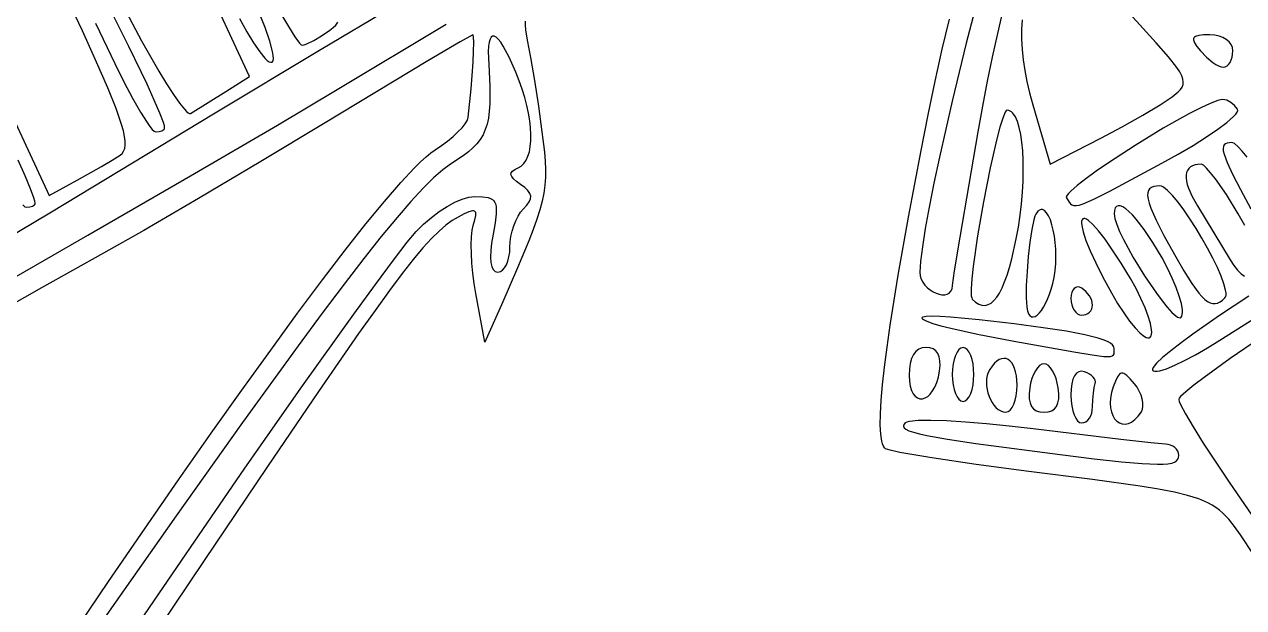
# Model space of a CAD drawing. Header units: millimetres. Extents: x -4.58 to 1.11, y 0.34 to 8.32.
# Drawn here: x -2.756 to -1.5, y 4.154 to 4.755 of the extents above; entities that cross this region are included whole.
import ezdxf

# ---------------------------------------------------------------- set-up
doc = ezdxf.new("R2010")
doc.units = ezdxf.units.MM

msp = doc.modelspace()

# ---------------------------------------------------------------- linework, layer by layer
at = {"flags": 128}
for points in [[(-2.656986, 4.620528), (-2.654918, 4.622281), (-2.653337, 4.6245), (-2.652269, 4.627262), (-2.651736, 4.630648), (-2.651764, 4.634736), (-2.652376, 4.639604), (-2.653595, 4.645333), (-2.655446, 4.652), (-2.66114, 4.668466), (-2.669648, 4.689633), (-2.681163, 4.716133), (-2.695875, 4.748597), (-2.706973, 4.772273), (-2.717765, 4.794362), (-2.727985, 4.814381), (-2.737363, 4.831847), (-2.745632, 4.846277), (-2.752525, 4.857187), (-2.757774, 4.864094)], [(-2.547958, 4.686097), (-2.523694, 4.701583), (-2.573569, 4.809125)], [(-1.770697, 4.793398), (-1.78573, 4.735697), (-1.80024, 4.675892), (-1.81324, 4.618193), (-1.818866, 4.591449), (-1.823746, 4.566809), (-1.827756, 4.5448), (-1.830772, 4.525948), (-1.832673, 4.510779), (-1.833333, 4.499819), (-1.832962, 4.496162), (-1.831912, 4.492694), (-1.83028, 4.489455), (-1.828161, 4.486484), (-1.825652, 4.483822), (-1.822849, 4.481506), (-1.819848, 4.479577), (-1.816745, 4.478075), (-1.813636, 4.477037), (-1.810618, 4.476504), (-1.807787, 4.476516), (-1.805238, 4.47711), (-1.803068, 4.478328), (-1.801372, 4.480208), (-1.800248, 4.482789), (-1.799792, 4.486111)], [(-2.378166, 4.771807), (-2.449991, 4.729273), (-2.56073, 4.662647), (-2.727778, 4.561528), (-2.777635, 4.531896)], [(-2.611111, 4.648361), (-2.611443, 4.650582), (-2.61241, 4.653942), (-2.616085, 4.663754), (-2.621803, 4.677148), (-2.629229, 4.693472), (-2.647875, 4.732307), (-2.669356, 4.775052)], [(-2.654012, 4.773859), (-2.634887, 4.738135), (-2.617191, 4.707114), (-2.609245, 4.694029), (-2.602096, 4.682916), (-2.595889, 4.67404), (-2.590771, 4.667666), (-2.588667, 4.6655), (-2.586889, 4.66406), (-2.585457, 4.663377), (-2.584389, 4.663486), (-2.547958, 4.686097)], [(-1.573681, 4.680486), (-1.567365, 4.685637), (-1.565063, 4.688061), (-1.563387, 4.690504), (-1.562377, 4.69306), (-1.562075, 4.695818), (-1.562522, 4.698871), (-1.563759, 4.702309), (-1.565826, 4.706224), (-1.568766, 4.710707), (-1.577425, 4.721744), (-1.590065, 4.736149), (-1.607014, 4.754653), (-1.629001, 4.779204)], [(-2.534141, 4.761334), (-2.526591, 4.747655), (-2.519556, 4.736049), (-2.513228, 4.726818), (-2.507803, 4.720263), (-2.505489, 4.718084), (-2.503473, 4.716686), (-2.501778, 4.716109), (-2.500431, 4.716389), (-2.499469, 4.717666), (-2.499071, 4.719925), (-2.499221, 4.72313), (-2.499906, 4.727242), (-2.502824, 4.738042), (-2.507712, 4.752028), (-2.514458, 4.768901)], [(-2.491845, 4.766682), (-2.483676, 4.752883), (-2.477025, 4.742475), (-2.47216, 4.73592), (-2.47048, 4.734232), (-2.469347, 4.733681), (-2.467283, 4.734062), (-2.464565, 4.73502), (-2.45763, 4.738405), (-2.449474, 4.743323), (-2.441028, 4.749264)], [(-1.489139, 4.207958), (-1.50311, 4.229327), (-1.509215, 4.237952), (-1.515243, 4.245393), (-1.521577, 4.251795), (-1.524979, 4.254651), (-1.528601, 4.2573), (-1.532492, 4.25976), (-1.536698, 4.26205), (-1.54625, 4.266189), (-1.557641, 4.26986), (-1.571253, 4.273204), (-1.58747, 4.276366), (-1.606674, 4.279488), (-1.655578, 4.286182), (-1.721028, 4.294431), (-1.775275, 4.301643), (-1.8212, 4.308476), (-1.853956, 4.314157), (-1.86388, 4.316325), (-1.868694, 4.317917), (-1.869912, 4.318999), (-1.870975, 4.320645), (-1.871885, 4.322855), (-1.872641, 4.325626), (-1.873694, 4.332847), (-1.874134, 4.342295), (-1.873964, 4.353959), (-1.873185, 4.367828), (-1.871798, 4.383889), (-1.869806, 4.40213), (-1.867208, 4.42254), (-1.864007, 4.445106), (-1.8558, 4.496661), (-1.845197, 4.556699), (-1.832208, 4.625125), (-1.824844, 4.662027), (-1.817572, 4.696734), (-1.810309, 4.729498), (-1.802975, 4.760568)], [(-1.799792, 4.486111), (-1.797652, 4.501183), (-1.791974, 4.536059), (-1.773458, 4.644444), (-1.768683, 4.671005), (-1.763765, 4.696616), (-1.758641, 4.721483), (-1.75325, 4.745812), (-1.74753, 4.76981)], [(-1.728097, 4.759882), (-1.728682, 4.749972), (-1.728708, 4.739808), (-1.728174, 4.729369), (-1.727085, 4.718636), (-1.72544, 4.70759), (-1.723242, 4.696211), (-1.720493, 4.684479), (-1.717194, 4.672375), (-1.699361, 4.611056), (-1.646903, 4.637972), (-1.624897, 4.649654), (-1.603755, 4.661563), (-1.585881, 4.672304), (-1.573681, 4.680486)], [(-2.8, 4.47475), (-2.690286, 4.537852), (-2.584583, 4.599097), (-2.494922, 4.651488), (-2.433333, 4.688028), (-2.32125, 4.755335)], [(-2.239847, 4.758593), (-2.239983, 4.754285), (-2.239601, 4.749635), (-2.237653, 4.738889), (-2.234256, 4.721124), (-2.230273, 4.697396), (-2.226198, 4.670803), (-2.222528, 4.644444), (-2.220062, 4.623549), (-2.219312, 4.614392), (-2.218951, 4.60581), (-2.219027, 4.597587), (-2.219591, 4.589509), (-2.220692, 4.581361), (-2.22238, 4.572929), (-2.224705, 4.563997), (-2.227716, 4.55435), (-2.231462, 4.543775), (-2.235995, 4.532056), (-2.247614, 4.504327), (-2.262972, 4.469444), (-2.281514, 4.427778), (-2.290639, 4.477722), (-2.292342, 4.488169), (-2.293674, 4.498722), (-2.294624, 4.509094), (-2.295182, 4.518995), (-2.295337, 4.528136), (-2.295078, 4.536228), (-2.294395, 4.542983), (-2.293278, 4.548111), (-2.291578, 4.553925), (-2.290714, 4.558271), (-2.290792, 4.561204), (-2.291217, 4.562159), (-2.291917, 4.562783), (-2.292904, 4.563082), (-2.294192, 4.563064), (-2.297723, 4.562105), (-2.302615, 4.559963), (-2.308972, 4.556694), (-2.315109, 4.553031), (-2.321565, 4.548317), (-2.328563, 4.54225), (-2.336327, 4.534529), (-2.345079, 4.524851), (-2.355044, 4.512913), (-2.366445, 4.498413), (-2.379505, 4.481049), (-2.394448, 4.460518), (-2.411497, 4.436518), (-2.452806, 4.376901), (-2.505221, 4.299781), (-2.570528, 4.202736), (-2.743903, 3.944375)], [(-2.682498, 4.756552), (-2.662579, 4.714955), (-2.653006, 4.695997), (-2.644077, 4.679093), (-2.636077, 4.664866), (-2.629296, 4.653934), (-2.626453, 4.649899), (-2.624022, 4.64692), (-2.622039, 4.645076), (-2.620542, 4.644444), (-2.616883, 4.644754), (-2.613884, 4.645595), (-2.611856, 4.646841), (-2.611304, 4.647575), (-2.611111, 4.648361)], [(-2.441028, 4.749264), (-2.437726, 4.751901), (-2.434961, 4.754524), (-2.432776, 4.757288)], [(-2.748014, 4.064125), (-2.669049, 4.180988), (-2.632025, 4.235017), (-2.596731, 4.285987), (-2.563234, 4.33381), (-2.531602, 4.378392), (-2.501901, 4.419643), (-2.4742, 4.457472), (-2.448565, 4.491787), (-2.425065, 4.522498), (-2.403767, 4.549512), (-2.384738, 4.572738), (-2.368047, 4.592086), (-2.353759, 4.607464), (-2.347538, 4.613636), (-2.341943, 4.61878), (-2.336983, 4.622887), (-2.332667, 4.625944), (-2.326071, 4.63036), (-2.319856, 4.634983), (-2.314163, 4.639677), (-2.30913, 4.644306), (-2.304899, 4.648731), (-2.30161, 4.652816), (-2.299402, 4.656423), (-2.298417, 4.659417), (-2.295352, 4.688698), (-2.293385, 4.716149), (-2.292902, 4.727539), (-2.292799, 4.736491), (-2.293112, 4.742346), (-2.293435, 4.743906), (-2.293875, 4.744444), (-2.306939, 4.737211), (-2.340252, 4.717517), (-2.447472, 4.652778), (-2.511926, 4.613893), (-2.576123, 4.575781), (-2.63263, 4.542821), (-2.674014, 4.519389), (-2.737996, 4.483741), (-2.825868, 4.433852)], [(-2.64578, 4.126169), (-2.589079, 4.209719), (-2.528398, 4.297745), (-2.469045, 4.3826), (-2.41633, 4.456636), (-2.394122, 4.487208), (-2.375564, 4.512207), (-2.361321, 4.530679), (-2.352056, 4.541667), (-2.344427, 4.549188), (-2.33644, 4.556081), (-2.328287, 4.562229), (-2.32016, 4.567519), (-2.312252, 4.571834), (-2.304755, 4.575059), (-2.297861, 4.577079), (-2.294701, 4.577601), (-2.291764, 4.577778), (-2.283844, 4.577562), (-2.277841, 4.57669), (-2.275508, 4.575903), (-2.273592, 4.574826), (-2.272074, 4.573418), (-2.270934, 4.571635), (-2.270151, 4.569438), (-2.269704, 4.566782), (-2.26974, 4.55993), (-2.270879, 4.550744), (-2.272958, 4.538889), (-2.274445, 4.529897), (-2.275323, 4.522055), (-2.275593, 4.515378), (-2.275259, 4.509882), (-2.274321, 4.505581), (-2.272781, 4.50249), (-2.271786, 4.501404), (-2.270641, 4.500625), (-2.269346, 4.500157), (-2.267903, 4.5), (-2.265422, 4.500522), (-2.263108, 4.502016), (-2.261011, 4.50438), (-2.259182, 4.507507), (-2.257672, 4.511293), (-2.25653, 4.515633), (-2.255808, 4.520422), (-2.255556, 4.525556), (-2.255274, 4.530971), (-2.254467, 4.536567), (-2.253191, 4.542183), (-2.251503, 4.547656), (-2.24946, 4.552827), (-2.247118, 4.557532), (-2.244534, 4.561611), (-2.241764, 4.564903), (-2.238187, 4.568768), (-2.235706, 4.572202), (-2.234332, 4.57532), (-2.23408, 4.578236), (-2.234962, 4.581067), (-2.23699, 4.583926), (-2.240179, 4.58693), (-2.244542, 4.590194), (-2.248671, 4.593241), (-2.251699, 4.595925), (-2.253634, 4.598298), (-2.254486, 4.600413), (-2.254262, 4.602321), (-2.252971, 4.604073), (-2.250622, 4.605722), (-2.247222, 4.607319), (-2.243972, 4.609147), (-2.241178, 4.611775), (-2.238841, 4.615156), (-2.236958, 4.619243), (-2.235529, 4.623986), (-2.234552, 4.629339), (-2.234026, 4.635255), (-2.233951, 4.641684), (-2.234326, 4.64858), (-2.235148, 4.655894), (-2.236417, 4.66358), (-2.238132, 4.671589), (-2.240292, 4.679873), (-2.242896, 4.688386), (-2.245943, 4.697078), (-2.249431, 4.705903), (-2.256309, 4.721264), (-2.262366, 4.732563), (-2.265064, 4.736682), (-2.267529, 4.739779), (-2.269754, 4.741849), (-2.271727, 4.742891), (-2.273442, 4.742901), (-2.274888, 4.741878), (-2.276057, 4.739819), (-2.27694, 4.736721), (-2.277528, 4.732582), (-2.277812, 4.727398), (-2.277431, 4.713889), (-2.276284, 4.691511), (-2.276127, 4.681952), (-2.276295, 4.673354), (-2.276825, 4.665625), (-2.277752, 4.65867), (-2.279112, 4.652395), (-2.280941, 4.646707), (-2.283275, 4.641511), (-2.28615, 4.636714), (-2.289601, 4.632222), (-2.293665, 4.627942), (-2.298377, 4.623778), (-2.303774, 4.619639), (-2.316764, 4.611056), (-2.324772, 4.605333), (-2.33416, 4.597158), (-2.345051, 4.586367), (-2.357569, 4.572798), (-2.371837, 4.556289), (-2.387977, 4.536679), (-2.406114, 4.513804), (-2.426372, 4.487503), (-2.448872, 4.457615), (-2.473738, 4.423975), (-2.531065, 4.344798), (-2.599337, 4.248673), (-2.679542, 4.134306)], [(-1.511111, 4.727778), (-1.511568, 4.731241), (-1.51289, 4.734419), (-1.514999, 4.737257), (-1.517819, 4.7397), (-1.521275, 4.741694), (-1.525291, 4.743186), (-1.529789, 4.744121), (-1.534694, 4.744444), (-1.541246, 4.744299), (-1.546157, 4.743797), (-1.549487, 4.74284), (-1.550577, 4.742161), (-1.551293, 4.74133), (-1.551643, 4.740336), (-1.551634, 4.739167), (-1.550567, 4.736253), (-1.548152, 4.73249), (-1.544444, 4.727778), (-1.538303, 4.721306), (-1.531809, 4.716007), (-1.528672, 4.713968), (-1.525737, 4.712426), (-1.523102, 4.711451), (-1.520861, 4.711111), (-1.518903, 4.711451), (-1.517076, 4.712426), (-1.51542, 4.713968), (-1.513976, 4.716007), (-1.512782, 4.718476), (-1.511881, 4.721306), (-1.51131, 4.72443), (-1.511111, 4.727778)], [(-2.786875, 4.700958), (-2.730194, 4.578819), (-2.701208, 4.594556), (-2.676259, 4.608677), (-2.665187, 4.615313), (-2.656986, 4.620528)], [(-1.584139, 4.612097), (-1.567348, 4.62143), (-1.55193, 4.630536), (-1.538205, 4.639187), (-1.526491, 4.647156), (-1.517111, 4.654215), (-1.510383, 4.660136), (-1.508114, 4.662599), (-1.506628, 4.664691), (-1.505966, 4.666386), (-1.506167, 4.667653), (-1.509305, 4.671584), (-1.513222, 4.674804), (-1.517421, 4.676979), (-1.51947, 4.677571), (-1.521403, 4.677778), (-1.523643, 4.677513), (-1.526574, 4.676739), (-1.534305, 4.673795), (-1.544188, 4.669202), (-1.555813, 4.663218), (-1.568771, 4.656099), (-1.582656, 4.648102), (-1.611566, 4.630505), (-1.639274, 4.612483), (-1.651656, 4.603955), (-1.662512, 4.596092), (-1.671433, 4.589151), (-1.67801, 4.583389), (-1.680292, 4.581031), (-1.681836, 4.579063), (-1.682588, 4.577519), (-1.6825, 4.576431), (-1.679714, 4.572007), (-1.678343, 4.57037), (-1.676774, 4.569193), (-1.674845, 4.568534), (-1.672397, 4.568452), (-1.66927, 4.569004), (-1.665304, 4.570248), (-1.654212, 4.575047), (-1.637842, 4.583311), (-1.584139, 4.612097)], [(-1.734069, 4.534111), (-1.73188, 4.546286), (-1.730095, 4.558425), (-1.728706, 4.570424), (-1.727706, 4.58218), (-1.727087, 4.59359), (-1.726843, 4.60455), (-1.726966, 4.614956), (-1.72745, 4.624707), (-1.728286, 4.633697), (-1.729467, 4.641824), (-1.730987, 4.648984), (-1.732837, 4.655074), (-1.735011, 4.659991), (-1.737502, 4.663631), (-1.738863, 4.66494), (-1.740301, 4.66589), (-1.741815, 4.66647), (-1.743403, 4.666667), (-1.74437, 4.666131), (-1.74547, 4.664569), (-1.748024, 4.658632), (-1.750964, 4.649392), (-1.754192, 4.637383), (-1.761117, 4.607196), (-1.768007, 4.572352), (-1.774072, 4.53713), (-1.77852, 4.505809), (-1.779891, 4.492949), (-1.780561, 4.482668), (-1.780431, 4.475502), (-1.780035, 4.473255), (-1.779403, 4.471986), (-1.776014, 4.469026), (-1.772692, 4.466987), (-1.76944, 4.465869), (-1.766257, 4.465668), (-1.763146, 4.466383), (-1.760108, 4.468011), (-1.757144, 4.470552), (-1.754257, 4.474002), (-1.751447, 4.47836), (-1.748716, 4.483623), (-1.746065, 4.48979), (-1.743497, 4.496859), (-1.741011, 4.504828), (-1.73861, 4.513694), (-1.734069, 4.534111)], [(-1.496271, 4.618319), (-1.501424, 4.624574), (-1.505901, 4.6293), (-1.509536, 4.63229), (-1.510987, 4.633068), (-1.512167, 4.633333), (-1.514807, 4.633219), (-1.517014, 4.632836), (-1.518769, 4.632123), (-1.520055, 4.631019), (-1.520854, 4.629463), (-1.52115, 4.627395), (-1.520924, 4.624753), (-1.520158, 4.621476), (-1.516939, 4.612774), (-1.511352, 4.600802), (-1.503257, 4.585072), (-1.492514, 4.565097)], [(-2.744444, 4.571069), (-2.744768, 4.573109), (-2.745712, 4.576307), (-2.749299, 4.585853), (-2.754883, 4.599056), (-2.762141, 4.615269)], [(-1.5055, 4.56), (-1.517776, 4.579845), (-1.529061, 4.596097), (-1.533941, 4.602351), (-1.538104, 4.607078), (-1.541393, 4.610068), (-1.542661, 4.610846), (-1.543653, 4.611111), (-1.547051, 4.610929), (-1.550032, 4.610388), (-1.552594, 4.609491), (-1.554738, 4.608247), (-1.556462, 4.606659), (-1.557767, 4.604734), (-1.558651, 4.602477), (-1.559115, 4.599894), (-1.559156, 4.596991), (-1.558776, 4.593772), (-1.557973, 4.590245), (-1.556747, 4.586414), (-1.553022, 4.577864), (-1.547597, 4.568167), (-1.513806, 4.512694), (-1.509892, 4.506693), (-1.506138, 4.501876), (-1.50254, 4.49824), (-1.499094, 4.495783)], [(-1.519181, 4.473403), (-1.518439, 4.474621), (-1.518092, 4.47636), (-1.518119, 4.478581), (-1.518499, 4.48125), (-1.520232, 4.487779), (-1.523121, 4.495656), (-1.526996, 4.504587), (-1.531687, 4.51428), (-1.537025, 4.524442), (-1.542839, 4.534781), (-1.548959, 4.545004), (-1.555216, 4.554817), (-1.561439, 4.56393), (-1.56746, 4.572047), (-1.573107, 4.578878), (-1.578211, 4.584129), (-1.582603, 4.587508), (-1.584478, 4.588404), (-1.586111, 4.588722), (-1.589619, 4.588601), (-1.592581, 4.588117), (-1.594986, 4.587226), (-1.596825, 4.585884), (-1.598088, 4.584043), (-1.598766, 4.581661), (-1.59885, 4.57869), (-1.59833, 4.575087), (-1.597196, 4.570805), (-1.595439, 4.565801), (-1.590017, 4.553441), (-1.581989, 4.537646), (-1.571278, 4.518056), (-1.561602, 4.501231), (-1.553335, 4.488051), (-1.546223, 4.4783), (-1.543022, 4.474642), (-1.540016, 4.47176), (-1.537172, 4.469628), (-1.53446, 4.468217), (-1.531847, 4.467502), (-1.529303, 4.467454), (-1.526796, 4.468047), (-1.524294, 4.469255), (-1.521766, 4.471049), (-1.519181, 4.473403)], [(-2.75701, 4.569287), (-2.755113, 4.567336), (-2.753722, 4.566667), (-2.750116, 4.567013), (-2.747167, 4.567957), (-2.745175, 4.569356), (-2.744633, 4.570182), (-2.744444, 4.571069)], [(-1.695167, 4.4945), (-1.694079, 4.50166), (-1.693447, 4.508936), (-1.693236, 4.516215), (-1.693415, 4.523383), (-1.693951, 4.530328), (-1.69481, 4.536938), (-1.695961, 4.543098), (-1.697372, 4.548698), (-1.699008, 4.553623), (-1.700838, 4.557762), (-1.702829, 4.561), (-1.704948, 4.563227), (-1.707163, 4.564327), (-1.708296, 4.564421), (-1.709441, 4.56419), (-1.711749, 4.562702), (-1.714056, 4.55975), (-1.715094, 4.557425), (-1.71614, 4.553892), (-1.718201, 4.543817), (-1.720117, 4.530758), (-1.721769, 4.51595), (-1.723038, 4.500625), (-1.723804, 4.486018), (-1.723947, 4.473361), (-1.723347, 4.463889), (-1.722574, 4.459971), (-1.721481, 4.457035), (-1.720107, 4.455039), (-1.718493, 4.453937), (-1.71668, 4.453687), (-1.714708, 4.454243), (-1.712618, 4.455563), (-1.71045, 4.457601), (-1.708244, 4.460314), (-1.706042, 4.463657), (-1.703884, 4.467588), (-1.70181, 4.472061), (-1.699861, 4.477033), (-1.698077, 4.482459), (-1.696499, 4.488296), (-1.695167, 4.4945)], [(-1.583986, 4.514736), (-1.593312, 4.530463), (-1.602285, 4.543808), (-1.610629, 4.554522), (-1.61448, 4.558813), (-1.618071, 4.562352), (-1.621368, 4.565109), (-1.624337, 4.56705), (-1.626943, 4.568145), (-1.629152, 4.568363), (-1.63093, 4.567672), (-1.632242, 4.566041), (-1.633055, 4.563439), (-1.633333, 4.559833), (-1.632648, 4.555185), (-1.630702, 4.549066), (-1.627663, 4.541736), (-1.623696, 4.533451), (-1.61897, 4.524469), (-1.613649, 4.515047), (-1.601894, 4.495917), (-1.589763, 4.478119), (-1.583973, 4.470365), (-1.578589, 4.463716), (-1.573778, 4.458431), (-1.569705, 4.454767), (-1.567998, 4.453624), (-1.566539, 4.452982), (-1.565347, 4.452875), (-1.564444, 4.453333), (-1.563625, 4.454569), (-1.563124, 4.456295), (-1.562931, 4.458483), (-1.563037, 4.461099), (-1.564104, 4.467498), (-1.566247, 4.475243), (-1.569385, 4.484087), (-1.573441, 4.493783), (-1.578334, 4.504081), (-1.583986, 4.514736)], [(-1.498607, 4.547778), (-1.5055, 4.56)], [(-1.616597, 4.493333), (-1.626183, 4.509197), (-1.63488, 4.522648), (-1.642642, 4.533722), (-1.649418, 4.542458), (-1.65516, 4.548891), (-1.659819, 4.553061), (-1.661727, 4.554308), (-1.663346, 4.555003), (-1.66467, 4.55515), (-1.665693, 4.554755), (-1.666408, 4.553822), (-1.66681, 4.552355), (-1.666893, 4.550359), (-1.666649, 4.54784), (-1.665162, 4.541247), (-1.662298, 4.532613), (-1.65801, 4.521975), (-1.652249, 4.509372), (-1.644966, 4.49484), (-1.636111, 4.478417), (-1.62978, 4.467579), (-1.623502, 4.457838), (-1.617439, 4.449379), (-1.611757, 4.442391), (-1.606619, 4.437059), (-1.602189, 4.433571), (-1.600291, 4.432577), (-1.598632, 4.432114), (-1.597232, 4.432206), (-1.596111, 4.432875), (-1.595302, 4.434092), (-1.59482, 4.435795), (-1.594656, 4.437954), (-1.594798, 4.440536), (-1.595961, 4.446851), (-1.598224, 4.45449), (-1.601503, 4.463205), (-1.605715, 4.47275), (-1.610774, 4.482875), (-1.616597, 4.493333)], [(-1.655556, 4.466), (-1.655782, 4.468241), (-1.656432, 4.470603), (-1.65746, 4.473015), (-1.658819, 4.475406), (-1.662352, 4.47984), (-1.664435, 4.48174), (-1.666667, 4.483333), (-1.668899, 4.484359), (-1.670981, 4.484633), (-1.672868, 4.484197), (-1.674514, 4.483094), (-1.675873, 4.481367), (-1.676901, 4.47906), (-1.677551, 4.476215), (-1.677778, 4.472875), (-1.677551, 4.469395), (-1.676901, 4.466149), (-1.675873, 4.463208), (-1.674514, 4.460642), (-1.672868, 4.458523), (-1.670981, 4.456922), (-1.668899, 4.455909), (-1.666667, 4.455556), (-1.664435, 4.455769), (-1.662352, 4.456379), (-1.660465, 4.457344), (-1.658819, 4.458622), (-1.65746, 4.460168), (-1.656432, 4.461942), (-1.655782, 4.4639), (-1.655556, 4.466)], [(-1.494704, 4.47497), (-1.524681, 4.455293), (-1.55234, 4.435982), (-1.564437, 4.427047), (-1.574918, 4.418904), (-1.583438, 4.411788), (-1.589652, 4.405931), (-1.593213, 4.401567), (-1.593892, 4.400018), (-1.593778, 4.398931), (-1.592825, 4.398128), (-1.591254, 4.397764), (-1.589102, 4.39782), (-1.586404, 4.398283), (-1.579512, 4.400361), (-1.570863, 4.403872), (-1.56074, 4.408688), (-1.549428, 4.414684), (-1.537212, 4.421733), (-1.524375, 4.429708), (-1.47074, 4.463623)], [(-1.633333, 4.420986), (-1.633743, 4.422944), (-1.635007, 4.424837), (-1.637178, 4.426674), (-1.64031, 4.428469), (-1.644456, 4.430233), (-1.64967, 4.431976), (-1.663512, 4.435446), (-1.682263, 4.438972), (-1.706347, 4.442644), (-1.736192, 4.446554), (-1.772222, 4.450792), (-1.801721, 4.45365), (-1.812595, 4.454316), (-1.820939, 4.454506), (-1.826793, 4.454248), (-1.830196, 4.453565), (-1.830991, 4.453072), (-1.831189, 4.452484), (-1.830794, 4.451802), (-1.829811, 4.45103), (-1.826102, 4.449228), (-1.820102, 4.447104), (-1.811851, 4.444684), (-1.801388, 4.441993), (-1.773989, 4.435899), (-1.738222, 4.429028), (-1.674742, 4.417638), (-1.655981, 4.414569), (-1.643918, 4.413101), (-1.639941, 4.412932), (-1.637088, 4.41312), (-1.635178, 4.413653), (-1.634025, 4.414516), (-1.633447, 4.415695), (-1.633262, 4.417175), (-1.633333, 4.420986)], [(-1.482484, 4.432302), (-1.513756, 4.410851), (-1.54068, 4.391459), (-1.551355, 4.383314), (-1.559552, 4.376618), (-1.564811, 4.371683), (-1.566193, 4.369973), (-1.566667, 4.368819), (-1.566224, 4.366679), (-1.564926, 4.363417), (-1.559932, 4.353768), (-1.552026, 4.34036), (-1.54155, 4.323679), (-1.514255, 4.282446), (-1.480778, 4.233965)], [(-1.813111, 4.398083), (-1.812559, 4.403722), (-1.812662, 4.408617), (-1.81342, 4.412764), (-1.814832, 4.416163), (-1.816896, 4.418811), (-1.819613, 4.420704), (-1.822981, 4.421842), (-1.827, 4.422222), (-1.831007, 4.421754), (-1.834513, 4.420362), (-1.837506, 4.418061), (-1.839977, 4.414868), (-1.841917, 4.410801), (-1.843314, 4.405875), (-1.84416, 4.400107), (-1.844444, 4.393514), (-1.84415, 4.387439), (-1.843313, 4.382258), (-1.842002, 4.377963), (-1.840285, 4.374542), (-1.838232, 4.371987), (-1.835911, 4.370286), (-1.833391, 4.369429), (-1.830741, 4.369408), (-1.82803, 4.370211), (-1.825326, 4.371829), (-1.822699, 4.374252), (-1.820216, 4.377469), (-1.817947, 4.381471), (-1.815961, 4.386247), (-1.814326, 4.391788), (-1.813111, 4.398083)], [(-1.777778, 4.394444), (-1.778005, 4.400024), (-1.778655, 4.40523), (-1.779682, 4.409947), (-1.781042, 4.414063), (-1.782688, 4.417461), (-1.784575, 4.42003), (-1.786657, 4.421655), (-1.788889, 4.422222), (-1.791121, 4.421655), (-1.793203, 4.42003), (-1.79509, 4.417461), (-1.796736, 4.414063), (-1.798096, 4.409947), (-1.799123, 4.40523), (-1.799773, 4.400024), (-1.8, 4.394444), (-1.799773, 4.388864), (-1.799123, 4.383659), (-1.798096, 4.378942), (-1.796736, 4.374826), (-1.79509, 4.371427), (-1.793203, 4.368859), (-1.791121, 4.367234), (-1.788889, 4.366667), (-1.786657, 4.367234), (-1.784575, 4.368859), (-1.782688, 4.371427), (-1.781042, 4.374826), (-1.779682, 4.378942), (-1.778655, 4.383659), (-1.778005, 4.388864), (-1.777778, 4.394444)], [(-1.733333, 4.383333), (-1.733507, 4.388418), (-1.73401, 4.393028), (-1.734818, 4.397148), (-1.735905, 4.400763), (-1.737246, 4.403859), (-1.738815, 4.406421), (-1.740586, 4.408435), (-1.742535, 4.409885), (-1.744635, 4.410758), (-1.746861, 4.411038), (-1.749189, 4.410712), (-1.751591, 4.409763), (-1.754043, 4.408178), (-1.75652, 4.405942), (-1.758996, 4.40304), (-1.761444, 4.399458), (-1.762943, 4.396503), (-1.763992, 4.393281), (-1.764616, 4.389857), (-1.764837, 4.386294), (-1.764679, 4.382654), (-1.764167, 4.379), (-1.763325, 4.375395), (-1.762175, 4.371903), (-1.760743, 4.368585), (-1.759051, 4.365506), (-1.757124, 4.362728), (-1.754985, 4.360314), (-1.752659, 4.358326), (-1.750169, 4.356829), (-1.747538, 4.355884), (-1.744792, 4.355556), (-1.742489, 4.356123), (-1.740341, 4.357747), (-1.738395, 4.360316), (-1.736698, 4.363715), (-1.735296, 4.36783), (-1.734237, 4.372548), (-1.733567, 4.377753), (-1.733333, 4.383333)], [(-1.690889, 4.380556), (-1.691831, 4.385578), (-1.693147, 4.390263), (-1.694779, 4.394508), (-1.696665, 4.398212), (-1.698746, 4.401271), (-1.700961, 4.403583), (-1.703251, 4.405045), (-1.705556, 4.405556), (-1.70786, 4.405045), (-1.71015, 4.403583), (-1.712365, 4.401271), (-1.714446, 4.398212), (-1.716332, 4.394508), (-1.717964, 4.390263), (-1.71928, 4.385578), (-1.720222, 4.380556), (-1.720804, 4.374541), (-1.720718, 4.36939), (-1.719953, 4.365083), (-1.718498, 4.361602), (-1.716342, 4.358928), (-1.713474, 4.357042), (-1.709882, 4.355924), (-1.705556, 4.355556), (-1.701228, 4.355924), (-1.697635, 4.357042), (-1.694765, 4.358928), (-1.692608, 4.361602), (-1.691152, 4.365083), (-1.690388, 4.36939), (-1.690303, 4.374541), (-1.690889, 4.380556)], [(-1.655556, 4.361111), (-1.655336, 4.368167), (-1.65474, 4.375057), (-1.653856, 4.380992), (-1.652778, 4.385181), (-1.652503, 4.386762), (-1.652795, 4.388419), (-1.653608, 4.390105), (-1.654896, 4.391769), (-1.656613, 4.393362), (-1.658715, 4.394835), (-1.661156, 4.396138), (-1.663889, 4.397222), (-1.66699, 4.39776), (-1.669739, 4.397219), (-1.672116, 4.395631), (-1.674104, 4.39303), (-1.675683, 4.389447), (-1.676834, 4.384916), (-1.677539, 4.379469), (-1.677778, 4.373139), (-1.677551, 4.367376), (-1.676901, 4.361999), (-1.675873, 4.357126), (-1.674514, 4.352875), (-1.672868, 4.349363), (-1.670981, 4.346709), (-1.668899, 4.34503), (-1.666667, 4.344444), (-1.664435, 4.344785), (-1.662352, 4.34576), (-1.660465, 4.347301), (-1.658819, 4.34934), (-1.65746, 4.351809), (-1.656432, 4.35464), (-1.655782, 4.357763), (-1.655556, 4.361111)], [(-1.60525, 4.356042), (-1.604102, 4.358722), (-1.603596, 4.361905), (-1.603703, 4.365469), (-1.604394, 4.369299), (-1.605639, 4.373274), (-1.607408, 4.377276), (-1.609673, 4.381187), (-1.612403, 4.384889), (-1.616746, 4.389932), (-1.620276, 4.393471), (-1.62317, 4.395478), (-1.624432, 4.3959), (-1.625601, 4.395929), (-1.626697, 4.395562), (-1.627744, 4.394795), (-1.629774, 4.392051), (-1.631866, 4.38767), (-1.634194, 4.381625), (-1.635998, 4.375703), (-1.637034, 4.370104), (-1.637362, 4.364883), (-1.637045, 4.360092), (-1.636144, 4.355788), (-1.63472, 4.352024), (-1.632835, 4.348854), (-1.63055, 4.346333), (-1.627927, 4.344516), (-1.625027, 4.343455), (-1.621911, 4.343207), (-1.618642, 4.343824), (-1.615279, 4.345362), (-1.611886, 4.347875), (-1.608522, 4.351417), (-1.60525, 4.356042)], [(-1.566667, 4.311111), (-1.56695, 4.31335), (-1.567763, 4.315452), (-1.569047, 4.317372), (-1.570747, 4.319061), (-1.572804, 4.320473), (-1.575163, 4.321562), (-1.577766, 4.322281), (-1.580556, 4.322583), (-1.595592, 4.323942), (-1.626267, 4.32738), (-1.716667, 4.338417), (-1.741416, 4.34133), (-1.764886, 4.343678), (-1.786536, 4.345435), (-1.805825, 4.346576), (-1.822212, 4.347077), (-1.835157, 4.346913), (-1.844118, 4.346057), (-1.846936, 4.345363), (-1.848556, 4.344486), (-1.849907, 4.342794), (-1.85031, 4.341171), (-1.849643, 4.339592), (-1.847785, 4.338032), (-1.844618, 4.336467), (-1.84002, 4.334873), (-1.833871, 4.333225), (-1.82605, 4.331498), (-1.804915, 4.327711), (-1.775651, 4.323316), (-1.688889, 4.311917), (-1.653722, 4.307603), (-1.625835, 4.304504), (-1.604428, 4.302613), (-1.588705, 4.301925), (-1.582725, 4.302031), (-1.577865, 4.302437), (-1.574028, 4.30314), (-1.571112, 4.304141), (-1.569017, 4.30544), (-1.567645, 4.307034), (-1.566895, 4.308925), (-1.566667, 4.311111)]]:
    msp.add_lwpolyline(points, dxfattribs=at)

doc.saveas('drawing.dxf')
